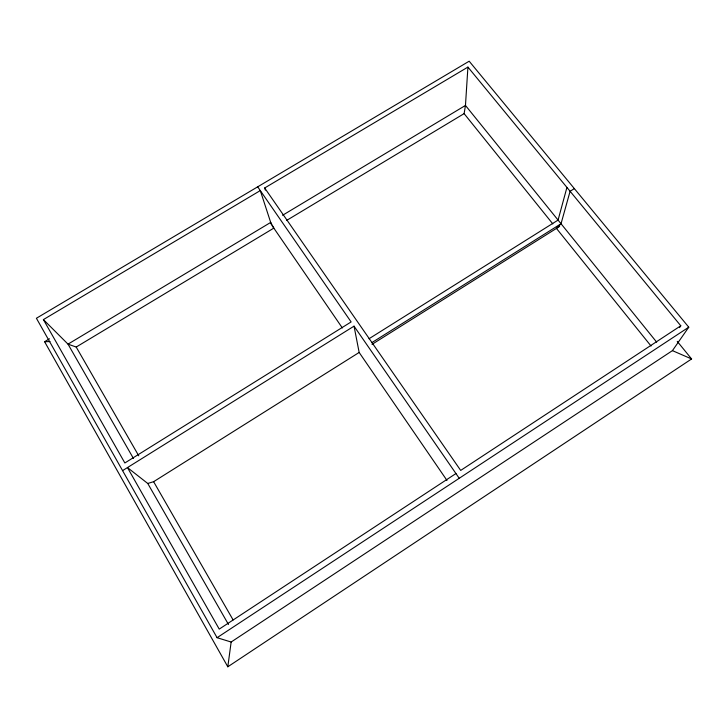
<?xml version="1.0" encoding="UTF-8"?>
<svg xmlns="http://www.w3.org/2000/svg" width="728" height="728" viewBox="0 0 728 728"><rect width="100%" height="100%" fill="white"/><g stroke="black" fill="none" stroke-linecap="round" stroke-linejoin="round"><path stroke-width="1.09" d="M265.347 190.117L264.674 187.988L467.922 67.094L465.465 105.442L464.118 113.623L552.798 223.878M677.249 341.377L691.6 358.959L227.809 666.793L231.149 642.023L672.426 350.632L688.761 327.191L469.178 61.207L36.4 318.263L217.071 637.692L231.149 642.023M566.93 187.424L558.076 220.084L368.996 338.757M651.05 346.028L556.447 228.41L561.033 223.742L570.097 191.273L574.356 188.616M679.524 327.655L680.78 325.789L467.922 67.094M455.946 473.546L219.237 629.11L127.464 467.576L147.757 483.474L228.483 624.497M680.78 325.789L460.697 470.425L264.674 187.988M217.071 637.692L688.761 327.191M371.744 342.706L561.033 223.742M147.757 483.474L153.617 481.69L359.159 352.452L354.036 326.153L122.577 470.625M372.035 344.353L559.632 226.399M133.442 458.458L68.013 344.144L76.203 347.038L273.837 228.119L270.689 222.422L68.013 344.144L43.398 319.592L260.296 190.581L271.38 224.543M286.641 220.42L464.118 113.623M282.564 215.288L465.465 105.442L656.683 342.151M227.809 666.793L44.599 341.723L49.477 338.802M44.599 341.723L50.014 341.541M672.426 350.632L691.6 358.959M257.694 186.823L351.124 321.94L124.852 462.972L43.398 319.592M354.036 326.153L459.222 478.287M271.99 225.443L342.351 327.964M359.159 352.452L446.974 480.416M76.203 347.038L138.757 455.828M153.617 481.69L233.115 619.938"/></g></svg>
